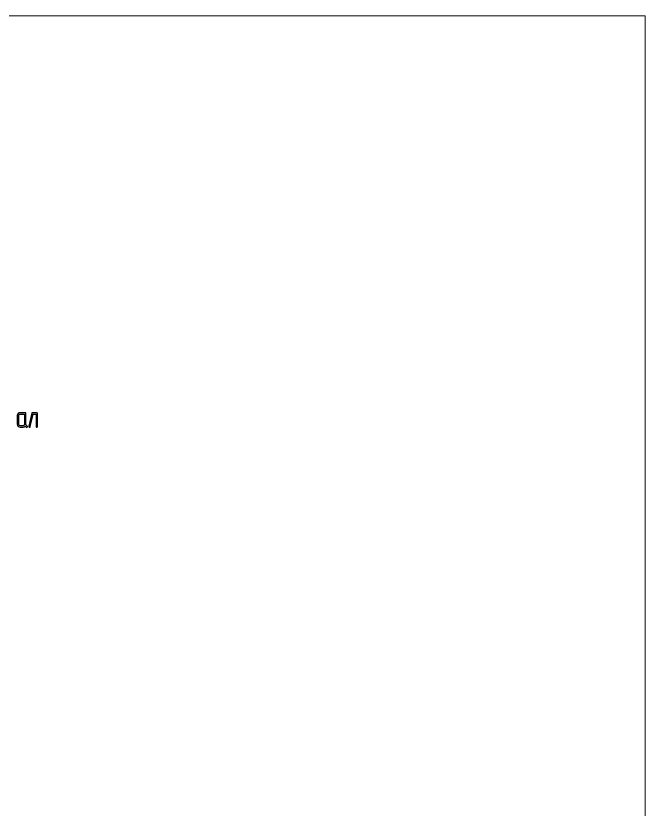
# Model space of a CAD drawing. Header units: millimetres. Extents: x -200 to 200, y -144 to 143.
# Drawn here: x 80 to 200.3, y -9 to 142.7 of the extents above; entities that cross this region are included whole.
import ezdxf

# ---------------------------------------------------------------- set-up
doc = ezdxf.new("R2010")
doc.units = ezdxf.units.MM
doc.header["$MEASUREMENT"] = 0
doc.layers.add('BLACK', color=7, linetype='Continuous')

msp = doc.modelspace()

# ---------------------------------------------------------------- linework, layer by layer
at = {"layer": 'BLACK', "lineweight": 9}
for points in [[(-188.5231, 142.6715), (-188.5231, 142.6715), (200.2692, 142.6715), (200.2692, 142.6715)], [(200.2692, 142.6715), (200.2692, 142.6715), (200.2692, -139.8277), (200.2692, -139.8277)]]:
    msp.add_open_spline(points, degree=3, dxfattribs=at)
at = {"layer": 'BLACK', "color": 250}
for points, knots in [([(82.067, 64.3053), (82.1328, 64.2827), (82.1667, 64.2394), (82.1667, 64.1754), (82.1667, 64.135), (82.1535, 64.1011), (82.1272, 64.0738), (82.1056, 64.0466), (82.0745, 64.0325), (82.0341, 64.0325), (82.0341, 64.0325), (81.9842, 64.0381), (81.9842, 64.0381), (81.9438, 64.0494), (81.8995, 64.0748), (81.8516, 64.1162), (81.8356, 64.1256), (81.7989, 64.1613), (81.7415, 64.2244), (81.6333, 64.1002), (81.495, 64.0381), (81.3285, 64.0381), (81.3285, 64.0381), (80.7772, 64.0381), (80.7772, 64.0381), (80.623, 64.0381), (80.4922, 64.0917), (80.3859, 64.198), (80.2796, 64.3043), (80.226, 64.4351), (80.226, 64.5894), (80.226, 64.5894), (80.226, 66.2413), (80.226, 66.2413), (80.226, 66.3796), (80.2787, 66.5056), (80.3831, 66.6204), (80.4875, 66.7352), (80.6192, 66.7926), (80.7772, 66.7926), (80.7772, 66.7926), (81.7415, 66.7926), (81.7415, 66.7926), (81.8337, 66.7926), (81.8798, 66.7465), (81.8798, 66.6552), (81.8798, 66.6552), (81.8798, 64.5913), (81.8798, 64.5913), (81.8798, 64.5357), (81.8967, 64.4784), (81.9296, 64.4182), (81.9569, 64.3758), (82.003, 64.3382), (82.067, 64.3053)], [0, 0, 0, 0, 0.05555556, 0.05555556, 0.05555556, 0.11111111, 0.11111111, 0.11111111, 0.16666667, 0.16666667, 0.16666667, 0.22222222, 0.22222222, 0.22222222, 0.27777778, 0.27777778, 0.27777778, 0.33333333, 0.33333333, 0.33333333, 0.38888889, 0.38888889, 0.38888889, 0.44444444, 0.44444444, 0.44444444, 0.5, 0.5, 0.5, 0.55555556, 0.55555556, 0.55555556, 0.61111111, 0.61111111, 0.61111111, 0.66666667, 0.66666667, 0.66666667, 0.72222222, 0.72222222, 0.72222222, 0.77777778, 0.77777778, 0.77777778, 0.83333333, 0.83333333, 0.83333333, 0.88888889, 0.88888889, 0.88888889, 0.94444444, 0.94444444, 0.94444444, 1, 1, 1, 1]), ([(84.0849, 64.1754), (84.0849, 64.1322), (84.0717, 64.0964), (84.0463, 64.071), (84.02, 64.0494), (83.987, 64.0381), (83.9466, 64.0381), (83.9297, 64.0381), (83.8977, 64.0494), (83.8497, 64.071), (83.8224, 64.0936), (83.8083, 64.1284), (83.8083, 64.1754), (83.8083, 64.1754), (83.8083, 66.516), (83.8083, 66.516), (83.8083, 66.516), (83.2298, 66.516), (83.2298, 66.516), (83.2298, 66.516), (82.7029, 64.1453), (82.7029, 64.1453), (82.686, 64.0738), (82.6437, 64.0381), (82.5731, 64.0381), (82.5346, 64.0381), (82.5016, 64.0503), (82.4725, 64.0757), (82.4442, 64.1002), (82.4301, 64.1331), (82.4301, 64.1726), (82.4301, 64.1726), (82.433, 64.2065), (82.433, 64.2065), (82.433, 64.2065), (82.9842, 66.6853), (82.9842, 66.6853), (83.0012, 66.7568), (83.0463, 66.7926), (83.1197, 66.7926), (83.1197, 66.7926), (83.9466, 66.7926), (83.9466, 66.7926), (84.0388, 66.7926), (84.0849, 66.7465), (84.0849, 66.6552), (84.0849, 66.6552), (84.0849, 64.1754), (84.0849, 64.1754)], [0, 0, 0, 0, 0.0625, 0.0625, 0.0625, 0.125, 0.125, 0.125, 0.1875, 0.1875, 0.1875, 0.25, 0.25, 0.25, 0.3125, 0.3125, 0.3125, 0.375, 0.375, 0.375, 0.4375, 0.4375, 0.4375, 0.5, 0.5, 0.5, 0.5625, 0.5625, 0.5625, 0.625, 0.625, 0.625, 0.6875, 0.6875, 0.6875, 0.75, 0.75, 0.75, 0.8125, 0.8125, 0.8125, 0.875, 0.875, 0.875, 0.9375, 0.9375, 0.9375, 1, 1, 1, 1]), ([(81.6032, 64.5903), (81.6032, 64.5903), (81.6032, 66.516), (81.6032, 66.516), (81.6032, 66.516), (80.7782, 66.516), (80.7782, 66.516), (80.701, 66.516), (80.6352, 66.4897), (80.5825, 66.436), (80.5289, 66.3833), (80.5026, 66.3175), (80.5026, 66.2413), (80.5026, 66.2413), (80.5026, 64.5903), (80.5026, 64.5903), (80.5026, 64.5132), (80.5289, 64.4473), (80.5825, 64.3946), (80.6352, 64.341), (80.701, 64.3147), (80.7782, 64.3147), (80.7782, 64.3147), (81.3285, 64.3147), (81.3285, 64.3147), (81.4047, 64.3147), (81.4706, 64.341), (81.5232, 64.3946), (81.5769, 64.4473), (81.6032, 64.5132), (81.6032, 64.5903)], [0, 0, 0, 0, 0.1, 0.1, 0.1, 0.2, 0.2, 0.2, 0.3, 0.3, 0.3, 0.4, 0.4, 0.4, 0.5, 0.5, 0.5, 0.6, 0.6, 0.6, 0.7, 0.7, 0.7, 0.8, 0.8, 0.8, 0.9, 0.9, 0.9, 1, 1, 1, 1])]:
    msp.add_open_spline(points, degree=3, knots=knots, dxfattribs=at)

doc.saveas('drawing.dxf')
